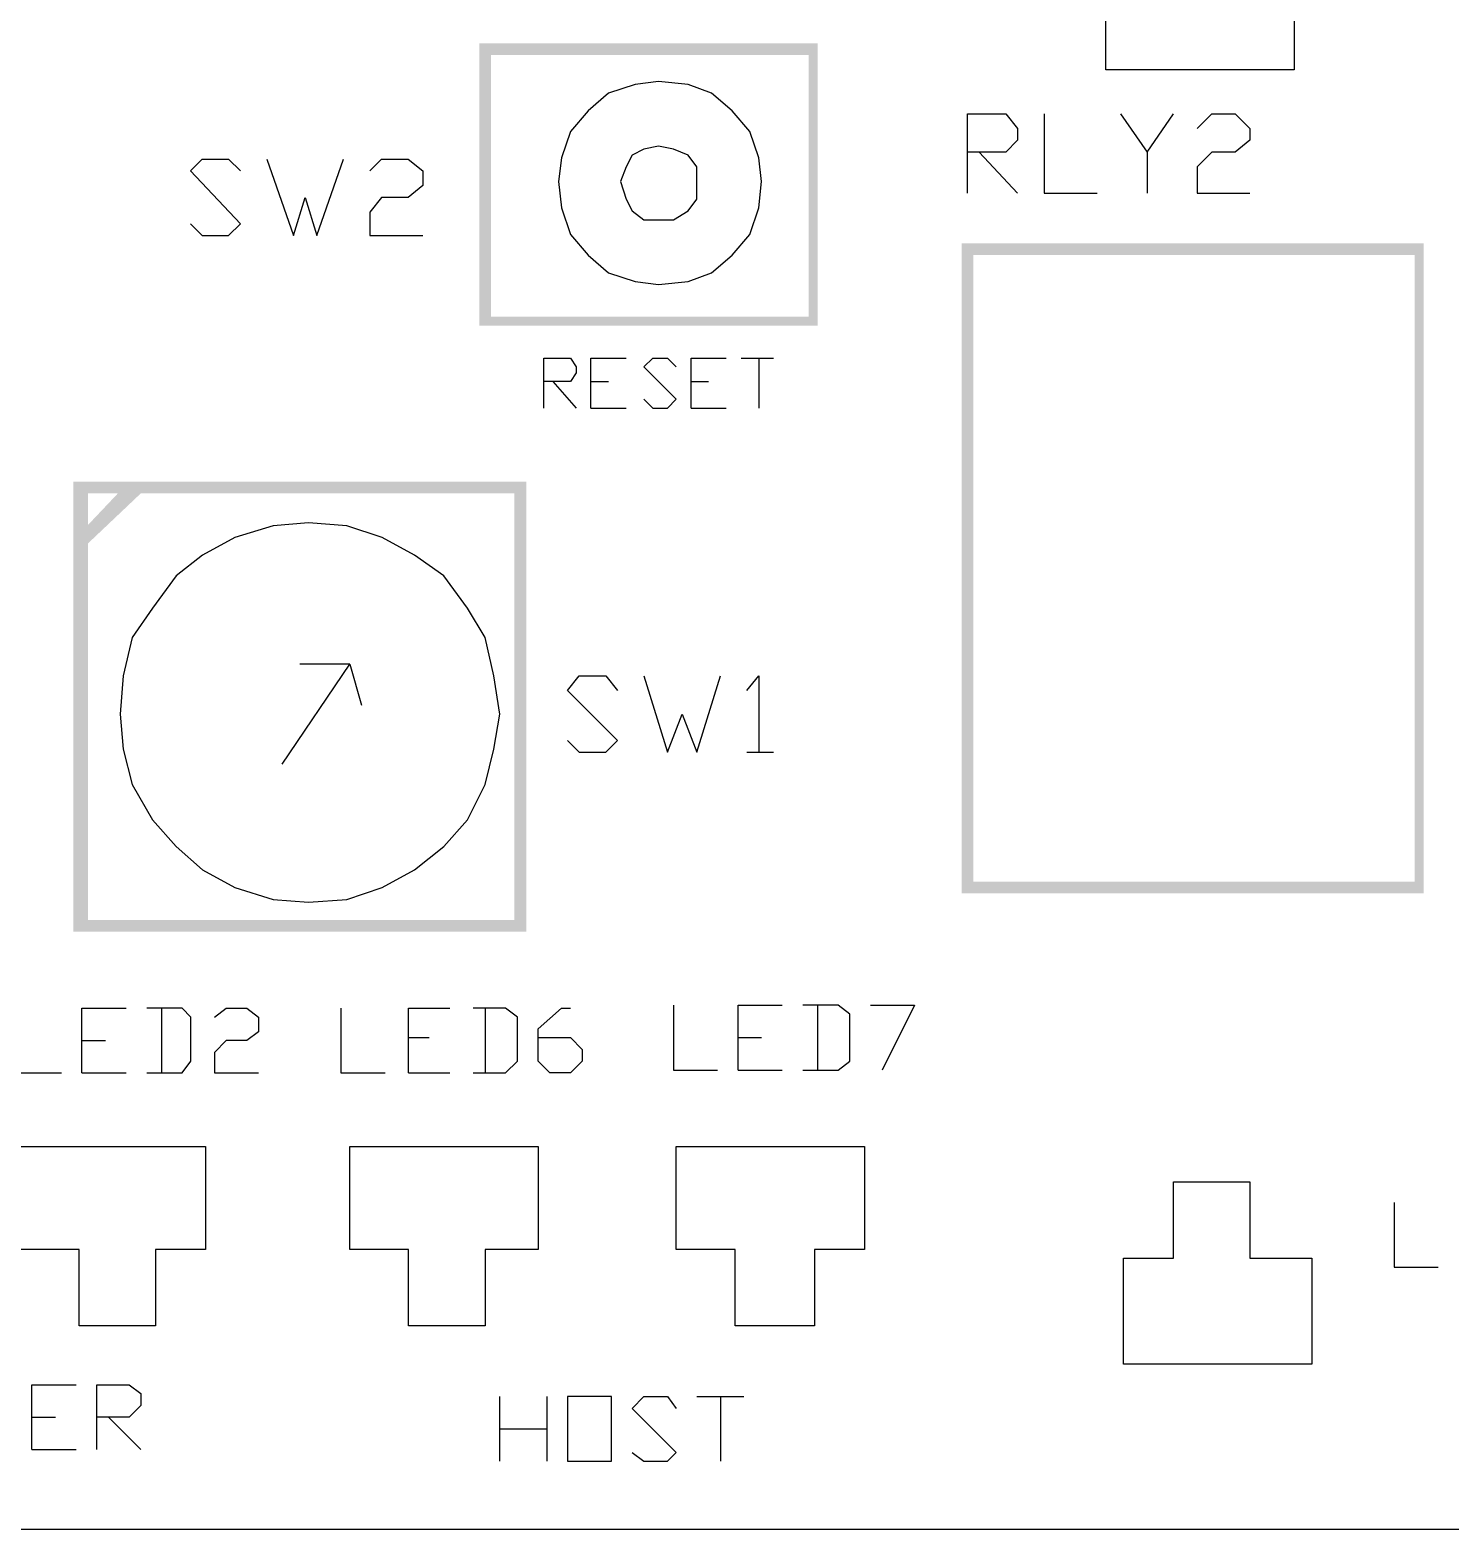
# Model space of a CAD drawing. Header units: millimetres. Extents: x 532209 to 638832, y -290618 to -196403.
# Drawn here: x 590604 to 602671, y -268153 to -255416 of the extents above; entities that cross this region are included whole.
import ezdxf
from ezdxf.enums import TextEntityAlignment as Align

# ---------------------------------------------------------------- set-up
doc = ezdxf.new("R2010")
doc.units = ezdxf.units.MM
doc.header["$LTSCALE"] = 12.5
doc.header["$MEASUREMENT"] = 0
doc.styles.get("Standard").update_dxf_attribs({"font": 'arial.ttf'})

# ---------------------------------------------------------------- blocks, each defined once
blk = doc.blocks.new('APC L')
at = {"linetype": 'Continuous'}
for points in [[(597296, -255528), (594521, -255628), (594421, -255528)], [(594521, -255628), (594421, -255528), (594521, -257853)], [(594421, -255528), (594521, -257853), (594421, -257928)], [(597221, -255628), (597296, -255528), (594521, -255628)], [(597296, -257928), (597221, -255628), (597296, -255528)], [(597221, -257853), (597296, -257928), (597221, -255628)], [(598621, -257328), (598521, -257228), (598621, -262653)], [(598521, -257228), (598621, -262653), (598521, -262753)], [(602446, -257228), (598621, -257328), (598521, -257228)], [(602371, -257328), (602446, -257228), (598621, -257328)], [(602446, -262753), (602371, -257328), (602446, -257228)], [(602371, -262653), (602446, -262753), (602371, -257328)], [(594521, -257853), (594421, -257928), (597221, -257853)], [(594421, -257928), (597221, -257853), (597296, -257928)], [(594821, -259253), (591096, -259353), (590971, -259253)], [(591096, -259353), (590971, -259253), (591096, -262978)], [(590971, -259253), (591096, -262978), (590971, -263078)], [(590996, -259728), (591071, -259803), (591446, -259253)], [(591071, -259803), (591446, -259253), (591546, -259353)], [(594721, -259353), (594821, -259253), (591096, -259353)], [(594821, -263078), (594721, -259353), (594821, -259253)], [(594721, -262978), (594821, -263078), (594721, -259353)], [(598621, -262653), (598521, -262753), (602371, -262653)], [(598521, -262753), (602371, -262653), (602446, -262753)], [(591096, -262978), (590971, -263078), (594721, -262978)], [(590971, -263078), (594721, -262978), (594821, -263078)]]:
    blk.add_hatch(color=256, dxfattribs=at).paths.add_polyline_path(points)
for points in [[(559821, -268153), (611071, -268153), (611071, -196403), (559821, -196403), (559821, -268153)], [(601346, -255753), (599746, -255753), (599746, -254878), (600196, -254878), (600196, -254228), (600846, -254228), (600846, -254878), (601346, -254878), (601346, -255753)], [(596821, -256703), (596796, -256503), (596721, -256278), (596571, -256103), (596396, -255953), (596196, -255878), (595946, -255853), (595746, -255878), (595521, -255953), (595346, -256103), (595196, -256278), (595121, -256503), (595096, -256703), (595121, -256928), (595196, -257153), (595346, -257328), (595521, -257478), (595746, -257553), (595946, -257578), (596196, -257553), (596396, -257478), (596571, -257328), (596721, -257153), (596796, -256928), (596821, -256703)], [(598571, -256803), (598571, -256128), (598896, -256128), (598996, -256253), (598996, -256353), (598896, -256453), (598571, -256453)], [(599221, -256128), (599221, -256803), (599671, -256803)], [(599871, -256128), (600096, -256453), (600096, -256803)], [(600096, -256453), (600321, -256128)], [(600521, -256253), (600646, -256128), (600846, -256128), (600971, -256253), (600971, -256353), (600846, -256453), (600646, -256453), (600521, -256578), (600521, -256803), (600971, -256803)], [(596271, -256703), (596271, -256578), (596196, -256478), (596071, -256428), (595946, -256403), (595821, -256428), (595721, -256478), (595671, -256578), (595621, -256703), (595671, -256853), (595721, -256953), (595821, -257028), (595946, -257028), (596071, -257028), (596196, -256953), (596271, -256853), (596271, -256703)], [(591967, -257063), (592067, -257163), (592292, -257163), (592392, -257063), (591967, -256613), (592067, -256513), (592292, -256513), (592392, -256613)], [(592617, -256513), (592842, -257163), (592942, -256838), (593042, -257163), (593267, -256513)], [(593492, -256613), (593592, -256513), (593817, -256513), (593942, -256613), (593942, -256738), (593817, -256838), (593592, -256838), (593492, -256963), (593492, -257163), (593942, -257163)], [(598671, -256453), (598996, -256803)], [(594971, -258628), (594971, -258203), (595196, -258203), (595246, -258278), (595246, -258328), (595196, -258403), (594971, -258403)], [(595371, -258628), (595371, -258203), (595671, -258203)], [(595821, -258553), (595896, -258628), (596021, -258628), (596096, -258553), (595821, -258278), (595896, -258203), (596021, -258203), (596096, -258278)], [(596221, -258628), (596221, -258203), (596521, -258203)], [(596646, -258203), (596921, -258203)], [(596796, -258203), (596796, -258628)], [(595046, -258403), (595246, -258628)], [(595371, -258403), (595521, -258403)], [(596221, -258403), (596371, -258403)], [(595371, -258628), (595671, -258628)], [(596221, -258628), (596521, -258628)], [(594596, -261228), (594546, -260903), (594471, -260578), (594321, -260328), (594121, -260053), (593871, -259878), (593596, -259728), (593296, -259628), (592971, -259603), (592671, -259628), (592346, -259728), (592071, -259878), (591846, -260053), (591646, -260328), (591471, -260578), (591396, -260903), (591371, -261228), (591396, -261528), (591471, -261828), (591646, -262128), (591846, -262353), (592071, -262553), (592346, -262703), (592671, -262803), (592971, -262828), (593296, -262803), (593596, -262703), (593871, -262553), (594121, -262353), (594321, -262128), (594471, -261828), (594546, -261528), (594596, -261228)], [(592746, -261653), (593321, -260803), (592896, -260803)], [(593321, -260803), (593421, -261153)], [(595171, -261453), (595271, -261553), (595496, -261553), (595596, -261453), (595171, -261028), (595271, -260903), (595496, -260903), (595596, -261028)], [(595821, -260903), (596021, -261553), (596146, -261228), (596271, -261553), (596471, -260903)], [(596696, -261028), (596796, -260903), (596796, -261553)], [(596696, -261553), (596921, -261553)], [(590496, -263728), (590496, -264278), (590871, -264278)], [(591046, -264278), (591046, -263728), (591421, -263728)], [(591596, -264278), (591896, -264278), (591971, -264178), (591971, -263803), (591896, -263728), (591596, -263728)], [(591721, -263728), (591721, -264278)], [(592171, -263803), (592271, -263728), (592446, -263728), (592546, -263803), (592546, -263928), (592446, -264003), (592271, -264003), (592171, -264103), (592171, -264278), (592546, -264278)], [(593246, -263728), (593246, -264278), (593621, -264278)], [(593821, -264278), (593821, -263728), (594171, -263728)], [(594371, -264278), (594646, -264278), (594746, -264178), (594746, -263803), (594646, -263728), (594371, -263728)], [(594471, -263728), (594471, -264278)], [(594921, -263978), (595196, -263978), (595296, -264078), (595296, -264178), (595196, -264278), (595021, -264278), (594921, -264178), (594921, -263903), (595121, -263728), (595196, -263728)], [(596071, -263703), (596071, -264253), (596446, -264253)], [(596621, -264253), (596621, -263703), (596996, -263703)], [(597171, -264253), (597471, -264253), (597571, -264178), (597571, -263778), (597471, -263703), (597171, -263703)], [(597296, -263703), (597296, -264253)], [(597746, -263703), (598121, -263703), (597846, -264253)], [(591046, -264003), (591246, -264003)], [(593821, -263978), (593996, -263978)], [(596621, -263978), (596821, -263978)], [(591046, -264278), (591421, -264278)], [(593821, -264278), (594171, -264278)], [(596621, -264253), (596996, -264253)], [(590671, -264903), (592096, -264903), (592096, -265778), (591671, -265778), (591671, -266428), (591021, -266428), (591021, -265778), (590496, -265778), (590496, -264903), (590821, -264903)], [(593471, -264903), (594921, -264903), (594921, -265778), (594471, -265778), (594471, -266428), (593821, -266428), (593821, -265778), (593321, -265778), (593321, -264903), (593596, -264903)], [(596271, -264903), (597696, -264903), (597696, -265778), (597271, -265778), (597271, -266428), (596596, -266428), (596596, -265778), (596096, -265778), (596096, -264903), (596396, -264903)], [(601346, -266753), (599896, -266753), (599896, -265853), (600321, -265853), (600321, -265203), (600971, -265203), (600971, -265853), (601496, -265853), (601496, -266753), (601196, -266753)], [(602196, -265378), (602196, -265928), (602571, -265928)], [(590621, -267478), (590621, -266928), (590996, -266928)], [(591171, -267478), (591171, -266928), (591446, -266928), (591546, -267003), (591546, -267103), (591446, -267203), (591171, -267203)], [(594596, -267578), (594596, -267028)], [(594996, -267028), (594996, -267578)], [(595171, -267578), (595546, -267578), (595546, -267028), (595171, -267028), (595171, -267578)], [(595721, -267503), (595821, -267578), (596021, -267578), (596096, -267503), (595721, -267128), (595821, -267028), (596021, -267028), (596096, -267128)], [(596271, -267028), (596671, -267028)], [(596471, -267028), (596471, -267578)], [(590621, -267203), (590821, -267203)], [(591271, -267203), (591546, -267478)], [(594596, -267303), (594996, -267303)], [(590621, -267478), (590996, -267478)]]:
    blk.add_lwpolyline(points, dxfattribs=at)
for tag, p in [('POWER', (619828, -213872)), ('READER_1', (532807, -215497)), ('RS485_1', (619828, -222372)), ('READER_2', (532807, -226572)), ('RS485_2', (619828, -235172)), ('INPUT_2', (619828, -252947)), ('OUTPUT_2', (619828, -259722))]:
    blk.add_attdef(tag, text='', height=450).set_placement(p, align=Align.MIDDLE_LEFT)
for tag, p in [('OUTPUT_1', (565821, -271614)), ('INPUT_1', (571646, -271614))]:
    blk.add_attdef(tag, text='', height=450, rotation=270).set_placement(p, align=Align.MIDDLE_LEFT)

msp = doc.modelspace()

# ---------------------------------------------------------------- block references
msp.add_blockref('APC L', (0, 0))

doc.saveas('drawing.dxf')
